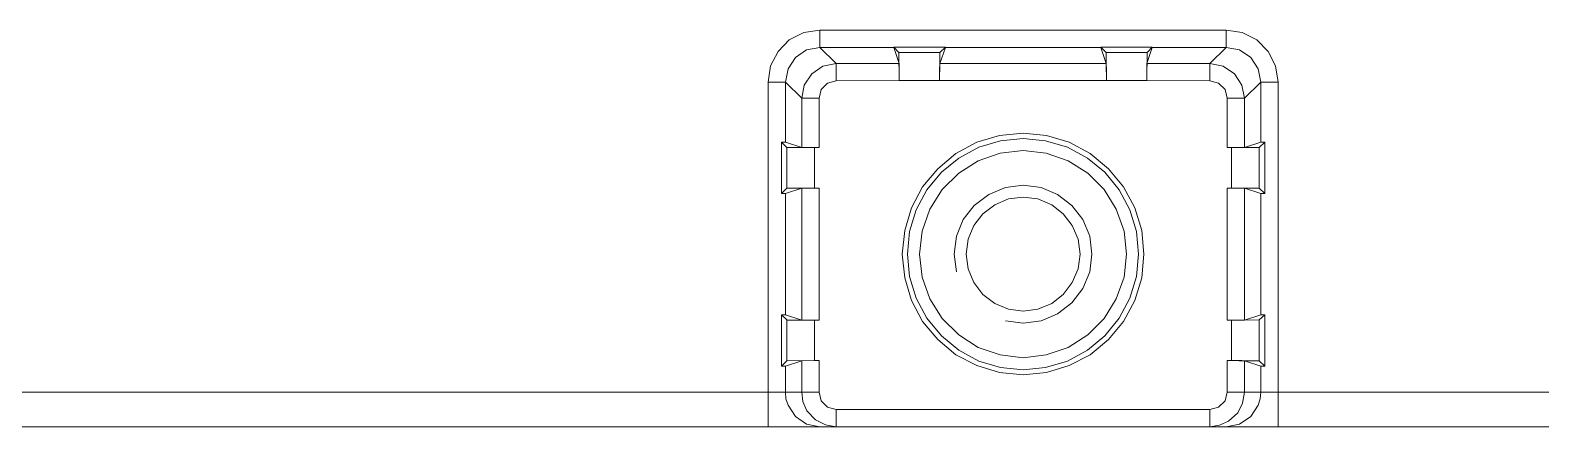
# Model space of a CAD drawing. Header units: millimetres. Extents: x 33157 to 59611, y -29750 to 1750.
# Drawn here: x 54909.94 to 54953.71, y -3217.21 to -3205.72 of the extents above; entities that cross this region are included whole.
import ezdxf

# ---------------------------------------------------------------- set-up
doc = ezdxf.new("R2010")
doc.units = ezdxf.units.MM
doc.layers.add('layer 1', color=7, linetype='Continuous', lineweight=18)

msp = doc.modelspace()

# ---------------------------------------------------------------- linework, layer by layer
at = {"layer": 'layer 1', "lineweight": 9}
for p, q in [((54932.822, -3205.724), (54932.822, -3206.225)), ((54944.594, -3205.724), (54944.594, -3206.225)), ((54933.296, -3206.69), (54933.296, -3207.19)), ((54935.122, -3206.69), (54935.122, -3207.181)), ((54942.294, -3206.69), (54942.294, -3207.181)), ((54944.12, -3206.69), (54944.12, -3207.19)), ((54931.321, -3207.225), (54931.321, -3217.212)), ((54931.821, -3207.225), (54931.821, -3208.963)), ((54945.595, -3207.225), (54945.595, -3208.963)), ((54946.095, -3207.225), (54946.095, -3217.212)), ((54932.296, -3207.69), (54932.296, -3209.121)), ((54932.796, -3207.69), (54932.796, -3209.121)), ((54944.621, -3207.69), (54944.621, -3209.121)), ((54945.121, -3207.69), (54945.121, -3209.121)), ((54931.707, -3208.963), (54931.707, -3210.454)), ((54931.865, -3209.121), (54931.865, -3210.296)), ((54932.664, -3209.121), (54932.664, -3210.296)), ((54944.752, -3209.121), (54944.752, -3210.296)), ((54945.551, -3209.121), (54945.551, -3210.296)), ((54945.709, -3208.963), (54945.709, -3210.454)), ((54931.821, -3210.454), (54931.821, -3213.965)), ((54932.296, -3210.296), (54932.296, -3214.123)), ((54932.796, -3210.296), (54932.796, -3214.123)), ((54944.621, -3210.296), (54944.621, -3214.123)), ((54945.121, -3210.296), (54945.121, -3214.123)), ((54945.595, -3210.454), (54945.595, -3213.965)), ((54931.707, -3213.965), (54931.707, -3215.457)), ((54931.865, -3214.114), (54931.865, -3215.299)), ((54932.664, -3214.123), (54932.664, -3215.29)), ((54944.752, -3214.123), (54944.752, -3215.29)), ((54945.551, -3214.114), (54945.551, -3215.299)), ((54945.709, -3213.965), (54945.709, -3215.457)), ((54931.821, -3215.457), (54931.821, -3216.211)), ((54932.296, -3215.299), (54932.296, -3216.211)), ((54932.796, -3215.29), (54932.796, -3216.211)), ((54944.621, -3215.29), (54944.621, -3216.211)), ((54945.121, -3215.299), (54945.121, -3216.211)), ((54945.595, -3215.457), (54945.595, -3216.211)), ((54933.296, -3216.712), (54933.296, -3217.212)), ((54944.12, -3216.712), (54944.12, -3217.212))]:
    msp.add_line(p, q, dxfattribs=at)
for points, knots in [([(54932.822, -3205.724), (54932.822, -3205.724), (54932.357, -3205.794), (54932.357, -3205.794), (54932.357, -3205.794), (54931.936, -3206.005), (54931.936, -3206.005), (54931.936, -3206.005), (54931.611, -3206.339), (54931.611, -3206.339), (54931.611, -3206.339), (54931.391, -3206.76), (54931.391, -3206.76), (54931.391, -3206.76), (54931.321, -3207.225), (54931.321, -3207.225)], [0, 0, 0, 0, 152324.528319, 152324.528319, 152324.528319, 304649.056639, 304649.056639, 304649.056639, 456973.584958, 456973.584958, 456973.584958, 609298.113278, 609298.113278, 609298.113278, 761622.641597, 761622.641597, 761622.641597, 761622.641597]), ([(54946.095, -3207.225), (54946.095, -3207.225), (54946.025, -3206.76), (54946.025, -3206.76), (54946.025, -3206.76), (54945.806, -3206.339), (54945.806, -3206.339), (54945.806, -3206.339), (54945.481, -3206.005), (54945.481, -3206.005), (54945.481, -3206.005), (54945.06, -3205.794), (54945.06, -3205.794), (54945.06, -3205.794), (54944.594, -3205.724), (54944.594, -3205.724)], [0, 0, 0, 0, 152362.097354, 152362.097354, 152362.097354, 304724.194707, 304724.194707, 304724.194707, 457086.292061, 457086.292061, 457086.292061, 609448.389415, 609448.389415, 609448.389415, 761810.486768, 761810.486768, 761810.486768, 761810.486768]), ([(54932.822, -3206.225), (54932.822, -3206.225), (54932.436, -3206.295), (54932.436, -3206.295), (54932.436, -3206.295), (54932.111, -3206.514), (54932.111, -3206.514), (54932.111, -3206.514), (54931.901, -3206.839), (54931.901, -3206.839), (54931.901, -3206.839), (54931.821, -3207.225), (54931.821, -3207.225)], [0, 0, 0, 0, 156655.471628, 156655.471628, 156655.471628, 313310.943256, 313310.943256, 313310.943256, 469966.414884, 469966.414884, 469966.414884, 626621.886512, 626621.886512, 626621.886512, 626621.886512]), ([(54945.595, -3207.225), (54945.595, -3207.225), (54945.516, -3206.839), (54945.516, -3206.839), (54945.516, -3206.839), (54945.305, -3206.514), (54945.305, -3206.514), (54945.305, -3206.514), (54944.981, -3206.295), (54944.981, -3206.295), (54944.981, -3206.295), (54944.594, -3206.225), (54944.594, -3206.225)], [0, 0, 0, 0, 156691.927624, 156691.927624, 156691.927624, 313383.855247, 313383.855247, 313383.855247, 470075.782871, 470075.782871, 470075.782871, 626767.710495, 626767.710495, 626767.710495, 626767.710495]), ([(54933.296, -3206.69), (54933.296, -3206.69), (54932.91, -3206.769), (54932.91, -3206.769), (54932.91, -3206.769), (54932.585, -3206.988), (54932.585, -3206.988), (54932.585, -3206.988), (54932.366, -3207.313), (54932.366, -3207.313), (54932.366, -3207.313), (54932.296, -3207.69), (54932.296, -3207.69)], [0, 0, 0, 0, 156657.477875, 156657.477875, 156657.477875, 313314.95575, 313314.95575, 313314.95575, 469972.433625, 469972.433625, 469972.433625, 626629.9115, 626629.9115, 626629.9115, 626629.9115]), ([(54945.121, -3207.69), (54945.121, -3207.69), (54945.051, -3207.313), (54945.051, -3207.313), (54945.051, -3207.313), (54944.831, -3206.988), (54944.831, -3206.988), (54944.831, -3206.988), (54944.507, -3206.769), (54944.507, -3206.769), (54944.507, -3206.769), (54944.12, -3206.69), (54944.12, -3206.69)], [0, 0, 0, 0, 156691.337969, 156691.337969, 156691.337969, 313382.675938, 313382.675938, 313382.675938, 470074.013908, 470074.013908, 470074.013908, 626765.351877, 626765.351877, 626765.351877, 626765.351877]), ([(54933.296, -3207.19), (54933.296, -3207.19), (54933.042, -3207.26), (54933.042, -3207.26), (54933.042, -3207.26), (54932.857, -3207.444), (54932.857, -3207.444), (54932.857, -3207.444), (54932.796, -3207.69), (54932.796, -3207.69)], [0, 0, 0, 0, 162785.617868, 162785.617868, 162785.617868, 325571.235736, 325571.235736, 325571.235736, 488356.853604, 488356.853604, 488356.853604, 488356.853604]), ([(54944.621, -3207.69), (54944.621, -3207.69), (54944.559, -3207.444), (54944.559, -3207.444), (54944.559, -3207.444), (54944.375, -3207.26), (54944.375, -3207.26), (54944.375, -3207.26), (54944.12, -3207.19), (54944.12, -3207.19)], [0, 0, 0, 0, 162818.902606, 162818.902606, 162818.902606, 325637.805212, 325637.805212, 325637.805212, 488456.707818, 488456.707818, 488456.707818, 488456.707818]), ([(54942.207, -3212.21), (54942.207, -3212.21), (54942.145, -3211.525), (54942.145, -3211.525), (54942.145, -3211.525), (54941.943, -3210.867), (54941.943, -3210.867), (54941.943, -3210.867), (54941.618, -3210.261), (54941.618, -3210.261), (54941.618, -3210.261), (54941.188, -3209.735), (54941.188, -3209.735), (54941.188, -3209.735), (54940.653, -3209.296), (54940.653, -3209.296), (54940.653, -3209.296), (54940.047, -3208.971), (54940.047, -3208.971), (54940.047, -3208.971), (54939.389, -3208.778), (54939.389, -3208.778), (54939.389, -3208.778), (54938.713, -3208.708), (54938.713, -3208.708), (54938.713, -3208.708), (54938.028, -3208.778), (54938.028, -3208.778), (54938.028, -3208.778), (54937.37, -3208.971), (54937.37, -3208.971), (54937.37, -3208.971), (54936.764, -3209.296), (54936.764, -3209.296), (54936.764, -3209.296), (54936.237, -3209.735), (54936.237, -3209.735), (54936.237, -3209.735), (54935.798, -3210.261), (54935.798, -3210.261), (54935.798, -3210.261), (54935.473, -3210.867), (54935.473, -3210.867), (54935.473, -3210.867), (54935.28, -3211.525), (54935.28, -3211.525), (54935.28, -3211.525), (54935.21, -3212.21), (54935.21, -3212.21), (54935.21, -3212.21), (54935.28, -3212.894), (54935.28, -3212.894), (54935.28, -3212.894), (54935.473, -3213.552), (54935.473, -3213.552), (54935.473, -3213.552), (54935.798, -3214.158), (54935.798, -3214.158), (54935.798, -3214.158), (54936.237, -3214.684), (54936.237, -3214.684), (54936.237, -3214.684), (54936.764, -3215.123), (54936.764, -3215.123), (54936.764, -3215.123), (54937.37, -3215.439), (54937.37, -3215.439), (54937.37, -3215.439), (54938.028, -3215.641), (54938.028, -3215.641), (54938.028, -3215.641), (54938.713, -3215.711), (54938.713, -3215.711), (54938.713, -3215.711), (54939.389, -3215.641), (54939.389, -3215.641), (54939.389, -3215.641), (54940.047, -3215.439), (54940.047, -3215.439), (54940.047, -3215.439), (54940.653, -3215.123), (54940.653, -3215.123), (54940.653, -3215.123), (54941.188, -3214.684), (54941.188, -3214.684), (54941.188, -3214.684), (54941.618, -3214.158), (54941.618, -3214.158), (54941.618, -3214.158), (54941.943, -3213.552), (54941.943, -3213.552), (54941.943, -3213.552), (54942.145, -3212.894), (54942.145, -3212.894), (54942.145, -3212.894), (54942.207, -3212.21), (54942.207, -3212.21)], [0, 0, 0, 0, 139156.274482, 139156.274482, 139156.274482, 278312.548965, 278312.548965, 278312.548965, 417468.823447, 417468.823447, 417468.823447, 556625.09793, 556625.09793, 556625.09793, 695781.372412, 695781.372412, 695781.372412, 834937.646895, 834937.646895, 834937.646895, 974093.921377, 974093.921377, 974093.921377, 1113250.19586, 1113250.19586, 1113250.19586, 1252406.470342, 1252406.470342, 1252406.470342, 1391562.744825, 1391562.744825, 1391562.744825, 1530719.019307, 1530719.019307, 1530719.019307, 1669875.29379, 1669875.29379, 1669875.29379, 1809031.568272, 1809031.568272, 1809031.568272, 1948187.842755, 1948187.842755, 1948187.842755, 2087344.117237, 2087344.117237, 2087344.117237, 2226500.39172, 2226500.39172, 2226500.39172, 2365656.666202, 2365656.666202, 2365656.666202, 2504812.940685, 2504812.940685, 2504812.940685, 2643969.215167, 2643969.215167, 2643969.215167, 2783125.48965, 2783125.48965, 2783125.48965, 2922281.764132, 2922281.764132, 2922281.764132, 3061438.038615, 3061438.038615, 3061438.038615, 3200594.313097, 3200594.313097, 3200594.313097, 3339750.58758, 3339750.58758, 3339750.58758, 3478906.862062, 3478906.862062, 3478906.862062, 3618063.136545, 3618063.136545, 3618063.136545, 3757219.411027, 3757219.411027, 3757219.411027, 3896375.68551, 3896375.68551, 3896375.68551, 4035531.959992, 4035531.959992, 4035531.959992, 4174688.234475, 4174688.234475, 4174688.234475, 4313844.508957, 4313844.508957, 4313844.508957, 4453000.78344, 4453000.78344, 4453000.78344, 4453000.78344]), ([(54942.057, -3212.21), (54942.057, -3212.21), (54941.996, -3211.551), (54941.996, -3211.551), (54941.996, -3211.551), (54941.803, -3210.928), (54941.803, -3210.928), (54941.803, -3210.928), (54941.496, -3210.349), (54941.496, -3210.349), (54941.496, -3210.349), (54941.074, -3209.84), (54941.074, -3209.84), (54941.074, -3209.84), (54940.574, -3209.428), (54940.574, -3209.428), (54940.574, -3209.428), (54939.994, -3209.112), (54939.994, -3209.112), (54939.994, -3209.112), (54939.362, -3208.927), (54939.362, -3208.927), (54939.362, -3208.927), (54938.713, -3208.857), (54938.713, -3208.857), (54938.713, -3208.857), (54938.054, -3208.927), (54938.054, -3208.927), (54938.054, -3208.927), (54937.431, -3209.112), (54937.431, -3209.112), (54937.431, -3209.112), (54936.852, -3209.428), (54936.852, -3209.428), (54936.852, -3209.428), (54936.342, -3209.84), (54936.342, -3209.84), (54936.342, -3209.84), (54935.921, -3210.349), (54935.921, -3210.349), (54935.921, -3210.349), (54935.614, -3210.928), (54935.614, -3210.928), (54935.614, -3210.928), (54935.421, -3211.551), (54935.421, -3211.551), (54935.421, -3211.551), (54935.359, -3212.21), (54935.359, -3212.21), (54935.359, -3212.21), (54935.421, -3212.859), (54935.421, -3212.859), (54935.421, -3212.859), (54935.614, -3213.491), (54935.614, -3213.491), (54935.614, -3213.491), (54935.921, -3214.07), (54935.921, -3214.07), (54935.921, -3214.07), (54936.342, -3214.579), (54936.342, -3214.579), (54936.342, -3214.579), (54936.852, -3214.991), (54936.852, -3214.991), (54936.852, -3214.991), (54937.431, -3215.307), (54937.431, -3215.307), (54937.431, -3215.307), (54938.054, -3215.492), (54938.054, -3215.492), (54938.054, -3215.492), (54938.713, -3215.562), (54938.713, -3215.562), (54938.713, -3215.562), (54939.362, -3215.492), (54939.362, -3215.492), (54939.362, -3215.492), (54939.994, -3215.307), (54939.994, -3215.307), (54939.994, -3215.307), (54940.574, -3214.991), (54940.574, -3214.991), (54940.574, -3214.991), (54941.074, -3214.579), (54941.074, -3214.579), (54941.074, -3214.579), (54941.496, -3214.07), (54941.496, -3214.07), (54941.496, -3214.07), (54941.803, -3213.491), (54941.803, -3213.491), (54941.803, -3213.491), (54941.996, -3212.859), (54941.996, -3212.859), (54941.996, -3212.859), (54942.057, -3212.21), (54942.057, -3212.21)], [0, 0, 0, 0, 139156.823294, 139156.823294, 139156.823294, 278313.646588, 278313.646588, 278313.646588, 417470.469881, 417470.469881, 417470.469881, 556627.293175, 556627.293175, 556627.293175, 695784.116469, 695784.116469, 695784.116469, 834940.939763, 834940.939763, 834940.939763, 974097.763057, 974097.763057, 974097.763057, 1113254.58635, 1113254.58635, 1113254.58635, 1252411.409644, 1252411.409644, 1252411.409644, 1391568.232938, 1391568.232938, 1391568.232938, 1530725.056232, 1530725.056232, 1530725.056232, 1669881.879525, 1669881.879525, 1669881.879525, 1809038.702819, 1809038.702819, 1809038.702819, 1948195.526113, 1948195.526113, 1948195.526113, 2087352.349407, 2087352.349407, 2087352.349407, 2226509.172701, 2226509.172701, 2226509.172701, 2365665.995994, 2365665.995994, 2365665.995994, 2504822.819288, 2504822.819288, 2504822.819288, 2643979.642582, 2643979.642582, 2643979.642582, 2783136.465876, 2783136.465876, 2783136.465876, 2922293.28917, 2922293.28917, 2922293.28917, 3061450.112463, 3061450.112463, 3061450.112463, 3200606.935757, 3200606.935757, 3200606.935757, 3339763.759051, 3339763.759051, 3339763.759051, 3478920.582345, 3478920.582345, 3478920.582345, 3618077.405639, 3618077.405639, 3618077.405639, 3757234.228932, 3757234.228932, 3757234.228932, 3896391.052226, 3896391.052226, 3896391.052226, 4035547.87552, 4035547.87552, 4035547.87552, 4174704.698814, 4174704.698814, 4174704.698814, 4313861.522107, 4313861.522107, 4313861.522107, 4453018.345401, 4453018.345401, 4453018.345401, 4453018.345401]), ([(54931.821, -3208.963), (54931.821, -3208.963), (54931.813, -3208.963), (54931.813, -3208.963), (54931.813, -3208.963), (54931.795, -3208.963), (54931.795, -3208.963), (54931.795, -3208.963), (54931.76, -3208.963), (54931.76, -3208.963), (54931.76, -3208.963), (54931.707, -3208.963), (54931.707, -3208.963)], [0, 0, 0, 0, 156658.762112, 156658.762112, 156658.762112, 313317.524223, 313317.524223, 313317.524223, 469976.286335, 469976.286335, 469976.286335, 626635.048446, 626635.048446, 626635.048446, 626635.048446]), ([(54931.865, -3209.121), (54931.865, -3209.121), (54931.883, -3209.121), (54931.883, -3209.121), (54931.883, -3209.121), (54931.927, -3209.121), (54931.927, -3209.121), (54931.927, -3209.121), (54932.006, -3209.121), (54932.006, -3209.121), (54932.006, -3209.121), (54932.102, -3209.121), (54932.102, -3209.121), (54932.102, -3209.121), (54932.225, -3209.121), (54932.225, -3209.121), (54932.225, -3209.121), (54932.366, -3209.121), (54932.366, -3209.121), (54932.366, -3209.121), (54932.515, -3209.121), (54932.515, -3209.121), (54932.515, -3209.121), (54932.664, -3209.121), (54932.664, -3209.121)], [0, 0, 0, 0, 146653.145701, 146653.145701, 146653.145701, 293306.291402, 293306.291402, 293306.291402, 439959.437102, 439959.437102, 439959.437102, 586612.582803, 586612.582803, 586612.582803, 733265.728504, 733265.728504, 733265.728504, 879918.874205, 879918.874205, 879918.874205, 1026572.019905, 1026572.019905, 1026572.019905, 1173225.165606, 1173225.165606, 1173225.165606, 1173225.165606]), ([(54932.296, -3209.121), (54932.296, -3209.121), (54932.304, -3209.121), (54932.304, -3209.121), (54932.304, -3209.121), (54932.339, -3209.121), (54932.339, -3209.121), (54932.339, -3209.121), (54932.383, -3209.121), (54932.383, -3209.121), (54932.383, -3209.121), (54932.445, -3209.121), (54932.445, -3209.121), (54932.445, -3209.121), (54932.524, -3209.121), (54932.524, -3209.121), (54932.524, -3209.121), (54932.603, -3209.121), (54932.603, -3209.121), (54932.603, -3209.121), (54932.699, -3209.121), (54932.699, -3209.121), (54932.699, -3209.121), (54932.796, -3209.121), (54932.796, -3209.121)], [0, 0, 0, 0, 146654.145872, 146654.145872, 146654.145872, 293308.291744, 293308.291744, 293308.291744, 439962.437616, 439962.437616, 439962.437616, 586616.583488, 586616.583488, 586616.583488, 733270.72936, 733270.72936, 733270.72936, 879924.875231, 879924.875231, 879924.875231, 1026579.021103, 1026579.021103, 1026579.021103, 1173233.166975, 1173233.166975, 1173233.166975, 1173233.166975]), ([(54941.706, -3212.21), (54941.706, -3212.21), (54941.636, -3211.543), (54941.636, -3211.543), (54941.636, -3211.543), (54941.408, -3210.911), (54941.408, -3210.911), (54941.408, -3210.911), (54941.057, -3210.34), (54941.057, -3210.34), (54941.057, -3210.34), (54940.582, -3209.866), (54940.582, -3209.866), (54940.582, -3209.866), (54940.012, -3209.507), (54940.012, -3209.507), (54940.012, -3209.507), (54939.38, -3209.287), (54939.38, -3209.287), (54939.38, -3209.287), (54938.713, -3209.208), (54938.713, -3209.208), (54938.713, -3209.208), (54938.045, -3209.287), (54938.045, -3209.287), (54938.045, -3209.287), (54937.405, -3209.507), (54937.405, -3209.507), (54937.405, -3209.507), (54936.843, -3209.866), (54936.843, -3209.866), (54936.843, -3209.866), (54936.36, -3210.34), (54936.36, -3210.34), (54936.36, -3210.34), (54936.009, -3210.911), (54936.009, -3210.911), (54936.009, -3210.911), (54935.781, -3211.543), (54935.781, -3211.543), (54935.781, -3211.543), (54935.71, -3212.21), (54935.71, -3212.21), (54935.71, -3212.21), (54935.781, -3212.877), (54935.781, -3212.877), (54935.781, -3212.877), (54936.009, -3213.508), (54936.009, -3213.508), (54936.009, -3213.508), (54936.36, -3214.079), (54936.36, -3214.079), (54936.36, -3214.079), (54936.843, -3214.553), (54936.843, -3214.553), (54936.843, -3214.553), (54937.405, -3214.913), (54937.405, -3214.913), (54937.405, -3214.913), (54938.045, -3215.132), (54938.045, -3215.132), (54938.045, -3215.132), (54938.713, -3215.211), (54938.713, -3215.211), (54938.713, -3215.211), (54939.38, -3215.132), (54939.38, -3215.132), (54939.38, -3215.132), (54940.012, -3214.913), (54940.012, -3214.913), (54940.012, -3214.913), (54940.582, -3214.553), (54940.582, -3214.553), (54940.582, -3214.553), (54941.057, -3214.079), (54941.057, -3214.079), (54941.057, -3214.079), (54941.408, -3213.508), (54941.408, -3213.508), (54941.408, -3213.508), (54941.636, -3212.877), (54941.636, -3212.877), (54941.636, -3212.877), (54941.706, -3212.21), (54941.706, -3212.21)], [0, 0, 0, 0, 139515.505744, 139515.505744, 139515.505744, 279031.011488, 279031.011488, 279031.011488, 418546.517232, 418546.517232, 418546.517232, 558062.022976, 558062.022976, 558062.022976, 697577.52872, 697577.52872, 697577.52872, 837093.034464, 837093.034464, 837093.034464, 976608.540208, 976608.540208, 976608.540208, 1116124.045952, 1116124.045952, 1116124.045952, 1255639.551696, 1255639.551696, 1255639.551696, 1395155.057439, 1395155.057439, 1395155.057439, 1534670.563183, 1534670.563183, 1534670.563183, 1674186.068927, 1674186.068927, 1674186.068927, 1813701.574671, 1813701.574671, 1813701.574671, 1953217.080415, 1953217.080415, 1953217.080415, 2092732.586159, 2092732.586159, 2092732.586159, 2232248.091903, 2232248.091903, 2232248.091903, 2371763.597647, 2371763.597647, 2371763.597647, 2511279.103391, 2511279.103391, 2511279.103391, 2650794.609135, 2650794.609135, 2650794.609135, 2790310.114879, 2790310.114879, 2790310.114879, 2929825.620623, 2929825.620623, 2929825.620623, 3069341.126367, 3069341.126367, 3069341.126367, 3208856.632111, 3208856.632111, 3208856.632111, 3348372.137855, 3348372.137855, 3348372.137855, 3487887.643599, 3487887.643599, 3487887.643599, 3627403.149343, 3627403.149343, 3627403.149343, 3766918.655087, 3766918.655087, 3766918.655087, 3906434.16083, 3906434.16083, 3906434.16083, 3906434.16083]), ([(54945.709, -3208.963), (54945.709, -3208.963), (54945.665, -3208.963), (54945.665, -3208.963), (54945.665, -3208.963), (54945.63, -3208.963), (54945.63, -3208.963), (54945.63, -3208.963), (54945.604, -3208.963), (54945.604, -3208.963), (54945.604, -3208.963), (54945.595, -3208.963), (54945.595, -3208.963)], [0, 0, 0, 0, 156697.006065, 156697.006065, 156697.006065, 313394.012129, 313394.012129, 313394.012129, 470091.018194, 470091.018194, 470091.018194, 626788.024259, 626788.024259, 626788.024259, 626788.024259]), ([(54938.195, -3214.14), (54938.195, -3214.14), (54938.713, -3214.21), (54938.713, -3214.21), (54938.713, -3214.21), (54939.231, -3214.14), (54939.231, -3214.14), (54939.231, -3214.14), (54939.705, -3213.938), (54939.705, -3213.938), (54939.705, -3213.938), (54940.126, -3213.622), (54940.126, -3213.622), (54940.126, -3213.622), (54940.442, -3213.21), (54940.442, -3213.21), (54940.442, -3213.21), (54940.644, -3212.727), (54940.644, -3212.727), (54940.644, -3212.727), (54940.705, -3212.21), (54940.705, -3212.21), (54940.705, -3212.21), (54940.644, -3211.692), (54940.644, -3211.692), (54940.644, -3211.692), (54940.442, -3211.209), (54940.442, -3211.209), (54940.442, -3211.209), (54940.126, -3210.797), (54940.126, -3210.797), (54940.126, -3210.797), (54939.705, -3210.481), (54939.705, -3210.481), (54939.705, -3210.481), (54939.231, -3210.279), (54939.231, -3210.279), (54939.231, -3210.279), (54938.713, -3210.209), (54938.713, -3210.209), (54938.713, -3210.209), (54938.195, -3210.279), (54938.195, -3210.279), (54938.195, -3210.279), (54937.712, -3210.481), (54937.712, -3210.481), (54937.712, -3210.481), (54937.291, -3210.797), (54937.291, -3210.797), (54937.291, -3210.797), (54936.974, -3211.209), (54936.974, -3211.209), (54936.974, -3211.209), (54936.781, -3211.692), (54936.781, -3211.692), (54936.781, -3211.692), (54936.711, -3212.21), (54936.711, -3212.21), (54936.711, -3212.21), (54936.781, -3212.727), (54936.781, -3212.727)], [0, 0, 0, 0, 140667.330084, 140667.330084, 140667.330084, 281334.660168, 281334.660168, 281334.660168, 422001.990252, 422001.990252, 422001.990252, 562669.320337, 562669.320337, 562669.320337, 703336.650421, 703336.650421, 703336.650421, 844003.980505, 844003.980505, 844003.980505, 984671.310589, 984671.310589, 984671.310589, 1125338.640673, 1125338.640673, 1125338.640673, 1266005.970757, 1266005.970757, 1266005.970757, 1406673.300842, 1406673.300842, 1406673.300842, 1547340.630926, 1547340.630926, 1547340.630926, 1688007.96101, 1688007.96101, 1688007.96101, 1828675.291094, 1828675.291094, 1828675.291094, 1969342.621178, 1969342.621178, 1969342.621178, 2110009.951262, 2110009.951262, 2110009.951262, 2250677.281347, 2250677.281347, 2250677.281347, 2391344.611431, 2391344.611431, 2391344.611431, 2532011.941515, 2532011.941515, 2532011.941515, 2672679.271599, 2672679.271599, 2672679.271599, 2813346.601683, 2813346.601683, 2813346.601683, 2813346.601683]), ([(54931.707, -3210.454), (54931.707, -3210.454), (54931.76, -3210.454), (54931.76, -3210.454), (54931.76, -3210.454), (54931.795, -3210.454), (54931.795, -3210.454), (54931.795, -3210.454), (54931.813, -3210.454), (54931.813, -3210.454), (54931.813, -3210.454), (54931.821, -3210.454), (54931.821, -3210.454)], [0, 0, 0, 0, 156660.90208, 156660.90208, 156660.90208, 313321.804159, 313321.804159, 313321.804159, 469982.706239, 469982.706239, 469982.706239, 626643.608319, 626643.608319, 626643.608319, 626643.608319]), ([(54940.363, -3212.21), (54940.363, -3212.21), (54940.302, -3211.78), (54940.302, -3211.78), (54940.302, -3211.78), (54940.135, -3211.385), (54940.135, -3211.385), (54940.135, -3211.385), (54939.871, -3211.042), (54939.871, -3211.042), (54939.871, -3211.042), (54939.538, -3210.779), (54939.538, -3210.779), (54939.538, -3210.779), (54939.134, -3210.612), (54939.134, -3210.612), (54939.134, -3210.612), (54938.713, -3210.56), (54938.713, -3210.56), (54938.713, -3210.56), (54938.283, -3210.612), (54938.283, -3210.612), (54938.283, -3210.612), (54937.888, -3210.779), (54937.888, -3210.779), (54937.888, -3210.779), (54937.545, -3211.042), (54937.545, -3211.042), (54937.545, -3211.042), (54937.282, -3211.385), (54937.282, -3211.385), (54937.282, -3211.385), (54937.115, -3211.78), (54937.115, -3211.78), (54937.115, -3211.78), (54937.062, -3212.21), (54937.062, -3212.21), (54937.062, -3212.21), (54937.115, -3212.64), (54937.115, -3212.64), (54937.115, -3212.64), (54937.282, -3213.035), (54937.282, -3213.035), (54937.282, -3213.035), (54937.545, -3213.377), (54937.545, -3213.377), (54937.545, -3213.377), (54937.888, -3213.64), (54937.888, -3213.64), (54937.888, -3213.64), (54938.283, -3213.807), (54938.283, -3213.807), (54938.283, -3213.807), (54938.713, -3213.859), (54938.713, -3213.859), (54938.713, -3213.859), (54939.134, -3213.807), (54939.134, -3213.807), (54939.134, -3213.807), (54939.538, -3213.64), (54939.538, -3213.64), (54939.538, -3213.64), (54939.871, -3213.377), (54939.871, -3213.377), (54939.871, -3213.377), (54940.135, -3213.035), (54940.135, -3213.035), (54940.135, -3213.035), (54940.302, -3212.64), (54940.302, -3212.64), (54940.302, -3212.64), (54940.363, -3212.21), (54940.363, -3212.21)], [0, 0, 0, 0, 139996.95504, 139996.95504, 139996.95504, 279993.91008, 279993.91008, 279993.91008, 419990.865121, 419990.865121, 419990.865121, 559987.820161, 559987.820161, 559987.820161, 699984.775201, 699984.775201, 699984.775201, 839981.730241, 839981.730241, 839981.730241, 979978.685281, 979978.685281, 979978.685281, 1119975.640322, 1119975.640322, 1119975.640322, 1259972.595362, 1259972.595362, 1259972.595362, 1399969.550402, 1399969.550402, 1399969.550402, 1539966.505442, 1539966.505442, 1539966.505442, 1679963.460483, 1679963.460483, 1679963.460483, 1819960.415523, 1819960.415523, 1819960.415523, 1959957.370563, 1959957.370563, 1959957.370563, 2099954.325603, 2099954.325603, 2099954.325603, 2239951.280643, 2239951.280643, 2239951.280643, 2379948.235684, 2379948.235684, 2379948.235684, 2519945.190724, 2519945.190724, 2519945.190724, 2659942.145764, 2659942.145764, 2659942.145764, 2799939.100804, 2799939.100804, 2799939.100804, 2939936.055844, 2939936.055844, 2939936.055844, 3079933.010885, 3079933.010885, 3079933.010885, 3219929.965925, 3219929.965925, 3219929.965925, 3359926.920965, 3359926.920965, 3359926.920965, 3359926.920965]), ([(54945.121, -3210.296), (54945.121, -3210.296), (54945.112, -3210.296), (54945.112, -3210.296), (54945.112, -3210.296), (54945.086, -3210.296), (54945.086, -3210.296), (54945.086, -3210.296), (54945.033, -3210.296), (54945.033, -3210.296), (54945.033, -3210.296), (54944.972, -3210.296), (54944.972, -3210.296), (54944.972, -3210.296), (54944.902, -3210.296), (54944.902, -3210.296), (54944.902, -3210.296), (54944.814, -3210.296), (54944.814, -3210.296), (54944.814, -3210.296), (54944.717, -3210.296), (54944.717, -3210.296), (54944.717, -3210.296), (54944.621, -3210.296), (54944.621, -3210.296)], [0, 0, 0, 0, 146688.320026, 146688.320026, 146688.320026, 293376.640052, 293376.640052, 293376.640052, 440064.960078, 440064.960078, 440064.960078, 586753.280104, 586753.280104, 586753.280104, 733441.600129, 733441.600129, 733441.600129, 880129.920155, 880129.920155, 880129.920155, 1026818.240181, 1026818.240181, 1026818.240181, 1173506.560207, 1173506.560207, 1173506.560207, 1173506.560207]), ([(54945.551, -3210.296), (54945.551, -3210.296), (54945.534, -3210.296), (54945.534, -3210.296), (54945.534, -3210.296), (54945.49, -3210.296), (54945.49, -3210.296), (54945.49, -3210.296), (54945.411, -3210.296), (54945.411, -3210.296), (54945.411, -3210.296), (54945.314, -3210.296), (54945.314, -3210.296), (54945.314, -3210.296), (54945.191, -3210.296), (54945.191, -3210.296), (54945.191, -3210.296), (54945.051, -3210.296), (54945.051, -3210.296), (54945.051, -3210.296), (54944.902, -3210.296), (54944.902, -3210.296), (54944.902, -3210.296), (54944.752, -3210.296), (54944.752, -3210.296)], [0, 0, 0, 0, 146689.135079, 146689.135079, 146689.135079, 293378.270159, 293378.270159, 293378.270159, 440067.405238, 440067.405238, 440067.405238, 586756.540317, 586756.540317, 586756.540317, 733445.675396, 733445.675396, 733445.675396, 880134.810476, 880134.810476, 880134.810476, 1026823.945555, 1026823.945555, 1026823.945555, 1173513.080634, 1173513.080634, 1173513.080634, 1173513.080634]), ([(54945.595, -3210.454), (54945.595, -3210.454), (54945.604, -3210.454), (54945.604, -3210.454), (54945.604, -3210.454), (54945.63, -3210.454), (54945.63, -3210.454), (54945.63, -3210.454), (54945.665, -3210.454), (54945.665, -3210.454), (54945.665, -3210.454), (54945.709, -3210.454), (54945.709, -3210.454)], [0, 0, 0, 0, 156699.242333, 156699.242333, 156699.242333, 313398.484665, 313398.484665, 313398.484665, 470097.726998, 470097.726998, 470097.726998, 626796.96933, 626796.96933, 626796.96933, 626796.96933]), ([(54931.821, -3213.965), (54931.821, -3213.965), (54931.813, -3213.965), (54931.813, -3213.965), (54931.813, -3213.965), (54931.795, -3213.965), (54931.795, -3213.965), (54931.795, -3213.965), (54931.76, -3213.965), (54931.76, -3213.965), (54931.76, -3213.965), (54931.707, -3213.965), (54931.707, -3213.965)], [0, 0, 0, 0, 156666.236722, 156666.236722, 156666.236722, 313332.473444, 313332.473444, 313332.473444, 469998.710167, 469998.710167, 469998.710167, 626664.946889, 626664.946889, 626664.946889, 626664.946889]), ([(54931.865, -3214.114), (54931.865, -3214.114), (54931.883, -3214.123), (54931.883, -3214.123), (54931.883, -3214.123), (54931.927, -3214.123), (54931.927, -3214.123), (54931.927, -3214.123), (54932.006, -3214.123), (54932.006, -3214.123), (54932.006, -3214.123), (54932.102, -3214.123), (54932.102, -3214.123), (54932.102, -3214.123), (54932.225, -3214.123), (54932.225, -3214.123), (54932.225, -3214.123), (54932.366, -3214.123), (54932.366, -3214.123), (54932.366, -3214.123), (54932.515, -3214.123), (54932.515, -3214.123), (54932.515, -3214.123), (54932.664, -3214.123), (54932.664, -3214.123)], [0, 0, 0, 0, 146660.137431, 146660.137431, 146660.137431, 293320.274862, 293320.274862, 293320.274862, 439980.412293, 439980.412293, 439980.412293, 586640.549724, 586640.549724, 586640.549724, 733300.687155, 733300.687155, 733300.687155, 879960.824586, 879960.824586, 879960.824586, 1026620.962017, 1026620.962017, 1026620.962017, 1173281.099449, 1173281.099449, 1173281.099449, 1173281.099449]), ([(54932.296, -3214.123), (54932.296, -3214.123), (54932.304, -3214.123), (54932.304, -3214.123), (54932.304, -3214.123), (54932.339, -3214.123), (54932.339, -3214.123), (54932.339, -3214.123), (54932.383, -3214.123), (54932.383, -3214.123), (54932.383, -3214.123), (54932.445, -3214.123), (54932.445, -3214.123), (54932.445, -3214.123), (54932.524, -3214.123), (54932.524, -3214.123), (54932.524, -3214.123), (54932.603, -3214.123), (54932.603, -3214.123), (54932.603, -3214.123), (54932.699, -3214.123), (54932.699, -3214.123), (54932.699, -3214.123), (54932.796, -3214.123), (54932.796, -3214.123)], [0, 0, 0, 0, 146661.141138, 146661.141138, 146661.141138, 293322.282275, 293322.282275, 293322.282275, 439983.423413, 439983.423413, 439983.423413, 586644.564551, 586644.564551, 586644.564551, 733305.705689, 733305.705689, 733305.705689, 879966.846826, 879966.846826, 879966.846826, 1026627.987964, 1026627.987964, 1026627.987964, 1173289.129102, 1173289.129102, 1173289.129102, 1173289.129102]), ([(54945.709, -3213.965), (54945.709, -3213.965), (54945.665, -3213.965), (54945.665, -3213.965), (54945.665, -3213.965), (54945.63, -3213.965), (54945.63, -3213.965), (54945.63, -3213.965), (54945.604, -3213.965), (54945.604, -3213.965), (54945.604, -3213.965), (54945.595, -3213.965), (54945.595, -3213.965)], [0, 0, 0, 0, 156704.480543, 156704.480543, 156704.480543, 313408.961087, 313408.961087, 313408.961087, 470113.44163, 470113.44163, 470113.44163, 626817.922174, 626817.922174, 626817.922174, 626817.922174]), ([(54931.707, -3215.457), (54931.707, -3215.457), (54931.76, -3215.457), (54931.76, -3215.457), (54931.76, -3215.457), (54931.795, -3215.457), (54931.795, -3215.457), (54931.795, -3215.457), (54931.813, -3215.457), (54931.813, -3215.457), (54931.813, -3215.457), (54931.821, -3215.457), (54931.821, -3215.457)], [0, 0, 0, 0, 156668.376789, 156668.376789, 156668.376789, 313336.753578, 313336.753578, 313336.753578, 470005.130367, 470005.130367, 470005.130367, 626673.507156, 626673.507156, 626673.507156, 626673.507156]), ([(54945.121, -3215.299), (54945.121, -3215.299), (54945.112, -3215.299), (54945.112, -3215.299), (54945.112, -3215.299), (54945.086, -3215.299), (54945.086, -3215.299), (54945.086, -3215.299), (54945.033, -3215.299), (54945.033, -3215.299), (54945.033, -3215.299), (54944.972, -3215.299), (54944.972, -3215.299), (54944.972, -3215.299), (54944.902, -3215.29), (54944.902, -3215.29), (54944.902, -3215.29), (54944.814, -3215.29), (54944.814, -3215.29), (54944.814, -3215.29), (54944.717, -3215.29), (54944.717, -3215.29), (54944.717, -3215.29), (54944.621, -3215.29), (54944.621, -3215.29)], [0, 0, 0, 0, 146695.312069, 146695.312069, 146695.312069, 293390.624137, 293390.624137, 293390.624137, 440085.936206, 440085.936206, 440085.936206, 586781.248274, 586781.248274, 586781.248274, 733476.560343, 733476.560343, 733476.560343, 880171.872411, 880171.872411, 880171.872411, 1026867.18448, 1026867.18448, 1026867.18448, 1173562.496549, 1173562.496549, 1173562.496549, 1173562.496549]), ([(54945.551, -3215.299), (54945.551, -3215.299), (54945.534, -3215.299), (54945.534, -3215.299), (54945.534, -3215.299), (54945.49, -3215.299), (54945.49, -3215.299), (54945.49, -3215.299), (54945.411, -3215.299), (54945.411, -3215.299), (54945.411, -3215.299), (54945.314, -3215.299), (54945.314, -3215.299), (54945.314, -3215.299), (54945.191, -3215.299), (54945.191, -3215.299), (54945.191, -3215.299), (54945.051, -3215.29), (54945.051, -3215.29), (54945.051, -3215.29), (54944.902, -3215.29), (54944.902, -3215.29), (54944.902, -3215.29), (54944.752, -3215.29), (54944.752, -3215.29)], [0, 0, 0, 0, 146696.129146, 146696.129146, 146696.129146, 293392.258292, 293392.258292, 293392.258292, 440088.387438, 440088.387438, 440088.387438, 586784.516584, 586784.516584, 586784.516584, 733480.645729, 733480.645729, 733480.645729, 880176.774875, 880176.774875, 880176.774875, 1026872.904021, 1026872.904021, 1026872.904021, 1173569.033167, 1173569.033167, 1173569.033167, 1173569.033167]), ([(54945.595, -3215.457), (54945.595, -3215.457), (54945.604, -3215.457), (54945.604, -3215.457), (54945.604, -3215.457), (54945.63, -3215.457), (54945.63, -3215.457), (54945.63, -3215.457), (54945.665, -3215.457), (54945.665, -3215.457), (54945.665, -3215.457), (54945.709, -3215.457), (54945.709, -3215.457)], [0, 0, 0, 0, 156706.716907, 156706.716907, 156706.716907, 313413.433814, 313413.433814, 313413.433814, 470120.150722, 470120.150722, 470120.150722, 626826.867629, 626826.867629, 626826.867629, 626826.867629]), ([(54931.821, -3216.211), (54931.821, -3216.211), (54931.839, -3216.404), (54931.839, -3216.404), (54931.839, -3216.404), (54931.901, -3216.589), (54931.901, -3216.589)], [0, 0, 0, 0, 176683.951935, 176683.951935, 176683.951935, 353367.90387, 353367.90387, 353367.90387, 353367.90387]), ([(54932.296, -3216.211), (54932.296, -3216.211), (54932.331, -3216.483), (54932.331, -3216.483), (54932.331, -3216.483), (54932.445, -3216.747), (54932.445, -3216.747)], [0, 0, 0, 0, 176685.522572, 176685.522572, 176685.522572, 353371.045145, 353371.045145, 353371.045145, 353371.045145]), ([(54932.796, -3216.211), (54932.796, -3216.211), (54932.857, -3216.457), (54932.857, -3216.457), (54932.857, -3216.457), (54933.042, -3216.641), (54933.042, -3216.641), (54933.042, -3216.641), (54933.296, -3216.712), (54933.296, -3216.712)], [0, 0, 0, 0, 162798.208879, 162798.208879, 162798.208879, 325596.417759, 325596.417759, 325596.417759, 488394.626638, 488394.626638, 488394.626638, 488394.626638]), ([(54944.12, -3216.712), (54944.12, -3216.712), (54944.375, -3216.641), (54944.375, -3216.641), (54944.375, -3216.641), (54944.559, -3216.457), (54944.559, -3216.457), (54944.559, -3216.457), (54944.621, -3216.211), (54944.621, -3216.211)], [0, 0, 0, 0, 162831.470306, 162831.470306, 162831.470306, 325662.940612, 325662.940612, 325662.940612, 488494.410918, 488494.410918, 488494.410918, 488494.410918]), ([(54944.928, -3216.808), (54944.928, -3216.808), (54945.068, -3216.527), (54945.068, -3216.527), (54945.068, -3216.527), (54945.121, -3216.211), (54945.121, -3216.211)], [0, 0, 0, 0, 176725.323628, 176725.323628, 176725.323628, 353450.647255, 353450.647255, 353450.647255, 353450.647255]), ([(54945.595, -3216.211), (54945.595, -3216.211), (54945.577, -3216.404), (54945.577, -3216.404), (54945.577, -3216.404), (54945.516, -3216.589), (54945.516, -3216.589)], [0, 0, 0, 0, 176726.712323, 176726.712323, 176726.712323, 353453.424646, 353453.424646, 353453.424646, 353453.424646]), ([(54931.901, -3216.589), (54931.901, -3216.589), (54932.111, -3216.913), (54932.111, -3216.913), (54932.111, -3216.913), (54932.436, -3217.133), (54932.436, -3217.133), (54932.436, -3217.133), (54932.822, -3217.212), (54932.822, -3217.212)], [0, 0, 0, 0, 162796.554498, 162796.554498, 162796.554498, 325593.108995, 325593.108995, 325593.108995, 488389.663493, 488389.663493, 488389.663493, 488389.663493]), ([(54944.594, -3217.212), (54944.594, -3217.212), (54944.981, -3217.133), (54944.981, -3217.133), (54944.981, -3217.133), (54945.305, -3216.913), (54945.305, -3216.913), (54945.305, -3216.913), (54945.516, -3216.589), (54945.516, -3216.589)], [0, 0, 0, 0, 162833.78169, 162833.78169, 162833.78169, 325667.56338, 325667.56338, 325667.56338, 488501.345069, 488501.345069, 488501.345069, 488501.345069]), ([(54932.699, -3217.01), (54932.699, -3217.01), (54932.98, -3217.159), (54932.98, -3217.159), (54932.98, -3217.159), (54933.296, -3217.212), (54933.296, -3217.212)], [0, 0, 0, 0, 176688.647073, 176688.647073, 176688.647073, 353377.294146, 353377.294146, 353377.294146, 353377.294146]), ([(54944.12, -3217.212), (54944.12, -3217.212), (54944.401, -3217.168), (54944.401, -3217.168), (54944.401, -3217.168), (54944.656, -3217.054), (54944.656, -3217.054)], [0, 0, 0, 0, 176724.333208, 176724.333208, 176724.333208, 353448.666416, 353448.666416, 353448.666416, 353448.666416])]:
    msp.add_open_spline(points, degree=3, knots=knots, dxfattribs=at)
for points in [[(54944.594, -3205.724), (54944.594, -3205.724), (54932.822, -3205.724), (54932.822, -3205.724)], [(54934.964, -3206.225), (54934.964, -3206.225), (54932.822, -3206.225), (54932.822, -3206.225)], [(54933.296, -3206.69), (54933.296, -3206.69), (54932.822, -3206.225), (54932.822, -3206.225)], [(54936.457, -3206.216), (54936.457, -3206.216), (54934.964, -3206.216), (54934.964, -3206.216)], [(54935.113, -3206.365), (54935.113, -3206.365), (54934.964, -3206.216), (54934.964, -3206.216)], [(54934.964, -3206.225), (54934.964, -3206.225), (54935.122, -3206.69), (54935.122, -3206.69)], [(54936.299, -3206.365), (54936.299, -3206.365), (54936.457, -3206.216), (54936.457, -3206.216)], [(54936.457, -3206.225), (54936.457, -3206.225), (54936.299, -3206.69), (54936.299, -3206.69)], [(54940.96, -3206.225), (54940.96, -3206.225), (54936.457, -3206.225), (54936.457, -3206.225)], [(54942.452, -3206.216), (54942.452, -3206.216), (54940.96, -3206.216), (54940.96, -3206.216)], [(54941.118, -3206.365), (54941.118, -3206.365), (54940.96, -3206.216), (54940.96, -3206.216)], [(54940.96, -3206.225), (54940.96, -3206.225), (54941.118, -3206.69), (54941.118, -3206.69)], [(54942.452, -3206.225), (54942.452, -3206.225), (54942.294, -3206.69), (54942.294, -3206.69)], [(54942.303, -3206.365), (54942.303, -3206.365), (54942.452, -3206.216), (54942.452, -3206.216)], [(54944.594, -3206.225), (54944.594, -3206.225), (54942.452, -3206.225), (54942.452, -3206.225)], [(54944.12, -3206.69), (54944.12, -3206.69), (54944.594, -3206.225), (54944.594, -3206.225)], [(54935.122, -3206.69), (54935.122, -3206.69), (54933.296, -3206.69), (54933.296, -3206.69)], [(54936.299, -3206.365), (54936.299, -3206.365), (54935.113, -3206.365), (54935.113, -3206.365)], [(54935.122, -3207.181), (54935.122, -3207.181), (54935.113, -3206.365), (54935.113, -3206.365)], [(54941.118, -3206.69), (54941.118, -3206.69), (54936.299, -3206.69), (54936.299, -3206.69)], [(54936.299, -3206.365), (54936.299, -3206.365), (54936.29, -3207.181), (54936.29, -3207.181)], [(54936.29, -3207.181), (54936.29, -3207.181), (54936.299, -3206.69), (54936.299, -3206.69)], [(54942.303, -3206.365), (54942.303, -3206.365), (54941.118, -3206.365), (54941.118, -3206.365)], [(54941.127, -3207.181), (54941.127, -3207.181), (54941.118, -3206.365), (54941.118, -3206.365)], [(54941.127, -3207.181), (54941.127, -3207.181), (54941.118, -3206.69), (54941.118, -3206.69)], [(54944.12, -3206.69), (54944.12, -3206.69), (54942.294, -3206.69), (54942.294, -3206.69)], [(54942.303, -3206.365), (54942.303, -3206.365), (54942.294, -3207.181), (54942.294, -3207.181)], [(54931.321, -3207.225), (54931.321, -3207.225), (54931.821, -3207.225), (54931.821, -3207.225)], [(54932.296, -3207.69), (54932.296, -3207.69), (54931.821, -3207.225), (54931.821, -3207.225)], [(54935.122, -3207.181), (54935.122, -3207.181), (54933.296, -3207.19), (54933.296, -3207.19)], [(54942.294, -3207.181), (54942.294, -3207.181), (54935.122, -3207.181), (54935.122, -3207.181)], [(54944.12, -3207.19), (54944.12, -3207.19), (54942.294, -3207.181), (54942.294, -3207.181)], [(54945.121, -3207.69), (54945.121, -3207.69), (54945.595, -3207.225), (54945.595, -3207.225)], [(54946.095, -3207.225), (54946.095, -3207.225), (54945.595, -3207.225), (54945.595, -3207.225)], [(54932.796, -3207.69), (54932.796, -3207.69), (54932.296, -3207.69), (54932.296, -3207.69)], [(54944.621, -3207.69), (54944.621, -3207.69), (54945.121, -3207.69), (54945.121, -3207.69)], [(54931.865, -3209.121), (54931.865, -3209.121), (54931.707, -3208.963), (54931.707, -3208.963)], [(54931.821, -3208.963), (54931.821, -3208.963), (54932.296, -3209.121), (54932.296, -3209.121)], [(54932.796, -3209.121), (54932.796, -3209.121), (54932.664, -3209.121), (54932.664, -3209.121)], [(54944.621, -3209.121), (54944.621, -3209.121), (54944.752, -3209.121), (54944.752, -3209.121)], [(54944.726, -3209.121), (54944.726, -3209.121), (54945.551, -3209.121), (54945.551, -3209.121)], [(54944.726, -3209.121), (54944.726, -3209.121), (54945.121, -3209.121), (54945.121, -3209.121)], [(54945.595, -3208.963), (54945.595, -3208.963), (54945.121, -3209.121), (54945.121, -3209.121)], [(54945.551, -3209.121), (54945.551, -3209.121), (54945.709, -3208.963), (54945.709, -3208.963)], [(54931.865, -3210.296), (54931.865, -3210.296), (54931.707, -3210.454), (54931.707, -3210.454)], [(54931.821, -3210.454), (54931.821, -3210.454), (54932.296, -3210.296), (54932.296, -3210.296)], [(54932.699, -3210.296), (54932.699, -3210.296), (54931.865, -3210.296), (54931.865, -3210.296)], [(54932.699, -3210.296), (54932.699, -3210.296), (54932.296, -3210.296), (54932.296, -3210.296)], [(54932.796, -3210.296), (54932.796, -3210.296), (54932.664, -3210.296), (54932.664, -3210.296)], [(54944.621, -3210.296), (54944.621, -3210.296), (54944.752, -3210.296), (54944.752, -3210.296)], [(54945.595, -3210.454), (54945.595, -3210.454), (54945.121, -3210.296), (54945.121, -3210.296)], [(54945.551, -3210.296), (54945.551, -3210.296), (54945.709, -3210.454), (54945.709, -3210.454)], [(54931.865, -3214.114), (54931.865, -3214.114), (54931.707, -3213.965), (54931.707, -3213.965)], [(54931.821, -3213.965), (54931.821, -3213.965), (54932.296, -3214.123), (54932.296, -3214.123)], [(54932.796, -3214.123), (54932.796, -3214.123), (54932.664, -3214.123), (54932.664, -3214.123)], [(54944.621, -3214.123), (54944.621, -3214.123), (54944.752, -3214.123), (54944.752, -3214.123)], [(54944.726, -3214.123), (54944.726, -3214.123), (54945.551, -3214.114), (54945.551, -3214.114)], [(54944.726, -3214.123), (54944.726, -3214.123), (54945.121, -3214.123), (54945.121, -3214.123)], [(54945.595, -3213.965), (54945.595, -3213.965), (54945.121, -3214.123), (54945.121, -3214.123)], [(54945.551, -3214.114), (54945.551, -3214.114), (54945.709, -3213.965), (54945.709, -3213.965)], [(54931.865, -3215.299), (54931.865, -3215.299), (54931.707, -3215.457), (54931.707, -3215.457)], [(54931.821, -3215.457), (54931.821, -3215.457), (54932.296, -3215.299), (54932.296, -3215.299)], [(54932.699, -3215.29), (54932.699, -3215.29), (54931.865, -3215.299), (54931.865, -3215.299)], [(54932.796, -3215.29), (54932.796, -3215.29), (54932.664, -3215.29), (54932.664, -3215.29)], [(54944.621, -3215.29), (54944.621, -3215.29), (54944.752, -3215.29), (54944.752, -3215.29)], [(54945.595, -3215.457), (54945.595, -3215.457), (54945.121, -3215.299), (54945.121, -3215.299)], [(54945.551, -3215.299), (54945.551, -3215.299), (54945.709, -3215.457), (54945.709, -3215.457)], [(54890.624, -3216.211), (54890.624, -3216.211), (54932.796, -3216.211), (54932.796, -3216.211)], [(54944.621, -3216.211), (54944.621, -3216.211), (54977.795, -3216.211), (54977.795, -3216.211)], [(54932.445, -3216.747), (54932.445, -3216.747), (54932.699, -3217.01), (54932.699, -3217.01)], [(54933.296, -3216.712), (54933.296, -3216.712), (54944.12, -3216.712), (54944.12, -3216.712)], [(54854.21, -3217.212), (54854.21, -3217.212), (55050.209, -3217.212), (55050.209, -3217.212)], [(54944.656, -3217.054), (54944.656, -3217.054), (54944.928, -3216.808), (54944.928, -3216.808)]]:
    msp.add_open_spline(points, degree=3, dxfattribs=at)

doc.saveas('drawing.dxf')
